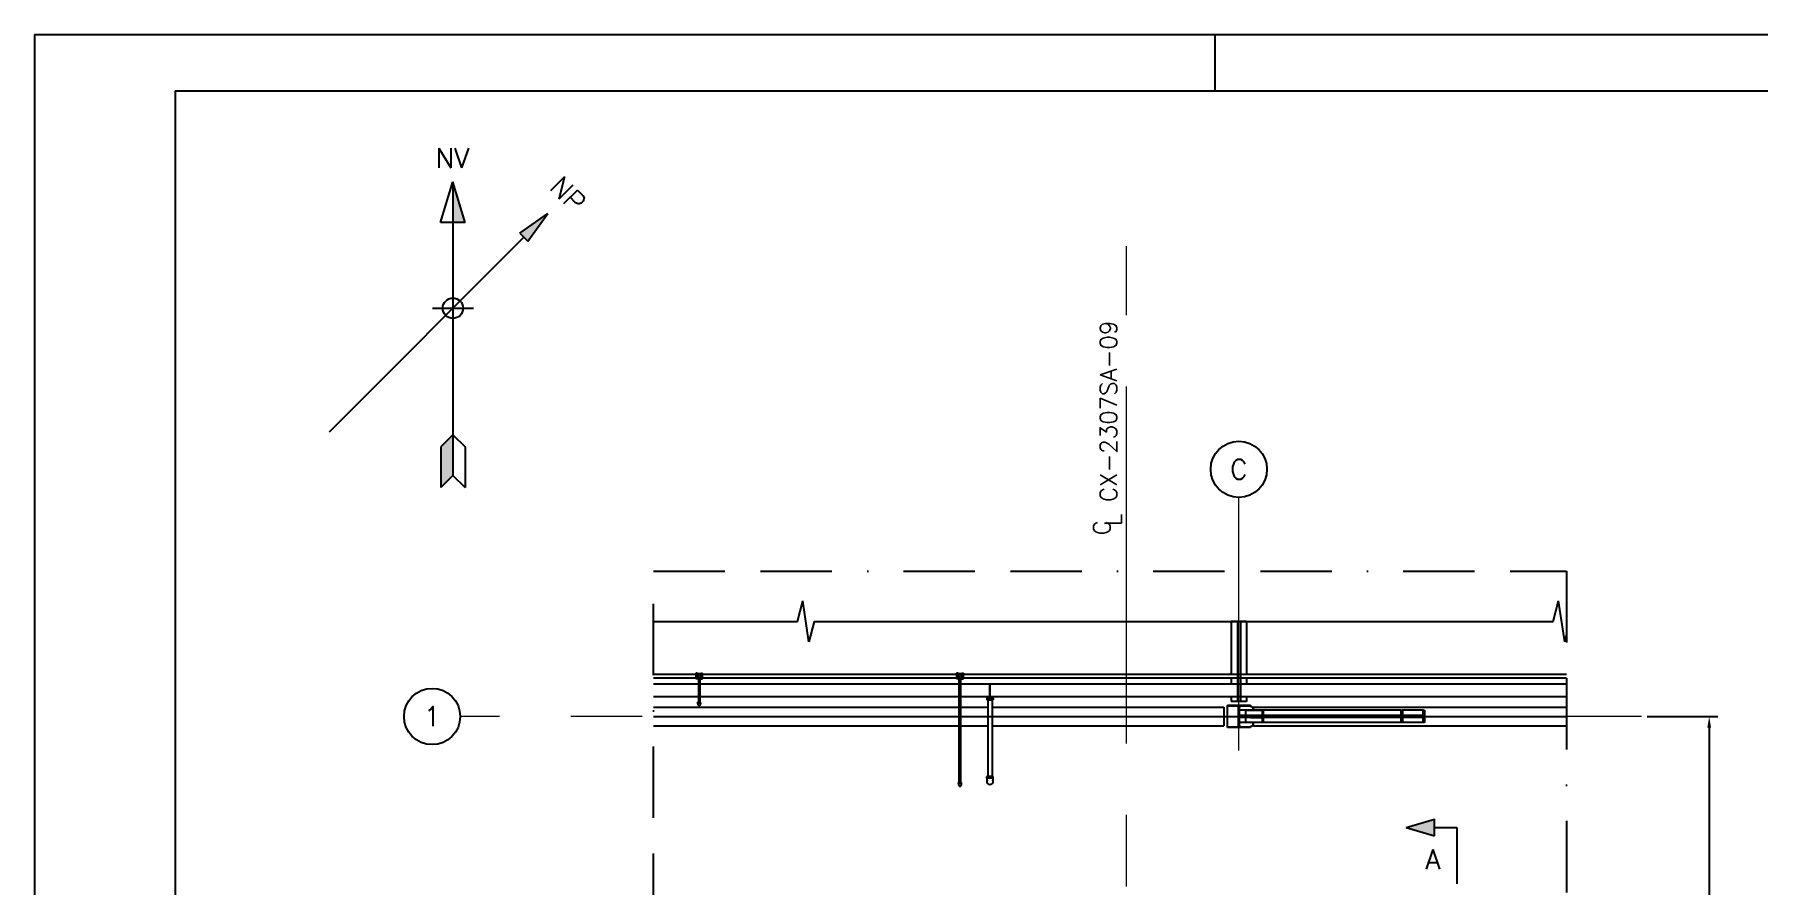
# Model space of a CAD drawing. Header units: metres. Extents: x 0 to 63075, y 0 to 44550.
# Drawn here: x 0 to 23003, y 33197 to 44550 of the extents above; entities that cross this region are included whole.
import ezdxf
from ezdxf.enums import TextEntityAlignment as Align

# ---------------------------------------------------------------- set-up
doc = ezdxf.new("R2010")
doc.units = ezdxf.units.M
doc.header["$LTSCALE"] = 75
for name, pattern in [('BORDER', [44.45, 12.7, -6.35, 12.7, -6.35, 0, -6.35]), ('CENTER2', [28.575, 19.05, -3.175, 3.175, -3.175]), ('CENTERX2', [101.6, 63.5, -12.7, 12.7, -12.7])]:
    doc.linetypes.add(name, pattern=pattern)
for name, color, linetype in [('FRL2', 2, 'Continuous'), ('FRL6', 6, 'Continuous'), ('FRL7', 7, 'Continuous'), ('FRR120', 5, 'Continuous'), ('FRR140', 5, 'Continuous'), ('FRR175', 1, 'Continuous'), ('FRR80', 3, 'Continuous'), ('GSB', 7, 'Continuous'), ('SC1', 7, 'CENTER2'), ('SDM', 7, 'Continuous'), ('SL1', 8, 'Continuous'), ('SLM', 1, 'BORDER'), ('SR120', 3, 'Continuous')]:
    doc.layers.add(name, color=color, linetype=linetype)
doc.styles.add('R100', font='simplex.shx', dxfattribs={"height": 2.5})
doc.styles.add('R120', font='simplex.shx', dxfattribs={"height": 3})
doc.styles.add('R140', font='simplex.shx', dxfattribs={"height": 3.5})
doc.styles.add('R80', font='simplex.shx', dxfattribs={"height": 2})
doc.styles.add('ROMANS', font='ROMANS.SHX')
doc.styles.add('SIMPLEX', font='simplex_.ttf')
doc.dimstyles.new('75___1-75', dxfattribs={"dimscale": 75, "dimtxt": 2.5, "dimasz": 2, "dimexe": 1.5, "dimexo": 1, "dimgap": 0.5, "dimtad": 1, "dimdec": 0, "dimzin": 12, "dimtxsty": 'ROMANS', "dimcen": 0, "dimclrd": 256, "dimclre": 256, "dimclrt": 3, "dimazin": 3, "dimtfac": 1, "dimtdec": 0, "dimtmove": 0, "dimatfit": 0, "dimfxl": 1, "dimlwd": -1, "dimlwe": -1, "dimarcsym": 0})

# ---------------------------------------------------------------- blocks, each defined once
blk = doc.blocks.new('A1')
at = {"layer": 'FRL2'}
blk.add_line((210, 594), (210, 584), dxfattribs=at)
at = {"layer": 'FRL6', "linetype": 'Continuous'}
for q in [(25, 10), (831, 584)]:
    blk.add_line((25, 584), q, dxfattribs=at)
at = {"layer": 'FRL7', "linetype": 'Continuous'}
for q in [(0, 0), (841, 594)]:
    blk.add_line((0, 594), q, dxfattribs=at)
at = {"layer": 'FRR120', "style": 'R120'}
for tag, p in [('FASE_DO_PROJETO', (659, 46.29)), ('ÁREA_E/OU_SUBÁREA', (659, 40.79)), ('TÍTULO_DO_DESENHO', (659, 35.29)), ('SUBTÍTULO_1_DO_DESENHO', (659, 29.79)), ('SUBTÍTULO_2_DO_DESENHO', (659, 24.29))]:
    blk.add_attdef(tag, p, '', height=3, dxfattribs=at)
at = {"layer": 'FRR140', "style": 'R140', "width": 0.91}
for tag, p in [('ESCALA', (671, 14.35)), ('REVISÃO', (823.5, 14.68))]:
    blk.add_attdef(tag, text='', height=3.5, dxfattribs=at).set_placement(p, align=Align.MIDDLE)
for tag, p in [('NÚMERO_DA_CONTRATADA', (687.72, 12.6)), ('NUMERO_VALE', (752.89, 12.6))]:
    blk.add_attdef(tag, p, '', height=3.5, dxfattribs=at)
at = {"layer": 'FRR175', "style": 'R120'}
for tag, p in [('CLASSIFICAÇÃO', (811.83, 67.73)), ('PROJETO', (716.31, 53.59)), ('N_PROJ_SE', (793.5, 53.59)), ('N_CONTRATO', (796.97, 47.3))]:
    blk.add_attdef(tag, text='', height=3, dxfattribs=at).set_placement(p, align=Align.MIDDLE_CENTER)
at = {"layer": 'FRR80', "style": 'R80'}
for tag, p in [('8A_REV', (476, 77.07)), ('EMIS.', (486, 77.07)), ('PROJ.', (585, 77.07)), ('DES.', (597, 77.07)), ('VER.', (609, 77.07)), ('APR.', (621, 77.07)), ('AUT.', (633.01, 77.07)), ('7A_REV', (476, 71.37)), ('EMIS.', (486, 71.37)), ('PROJ.', (585, 71.37)), ('DES.', (597, 71.37)), ('VER.', (609, 71.37)), ('APR.', (621, 71.37)), ('AUT.', (633.01, 71.37)), ('6A_REV', (476, 65.67)), ('EMIS.', (486, 65.67)), ('PROJ.', (585, 65.67)), ('DES.', (597, 65.67)), ('VER.', (609, 65.67)), ('APR.', (621, 65.67)), ('AUT.', (633.01, 65.67)), ('5A_REV', (476, 59.97)), ('EMIS.', (486, 59.97)), ('PROJ.', (585, 59.97)), ('DES.', (597, 59.97)), ('VER.', (609, 59.97)), ('APR.', (621, 59.97)), ('AUT.', (633.01, 59.97)), ('4A_REV', (476, 54.27)), ('EMIS.', (486, 54.27)), ('PROJ.', (585, 54.27)), ('DES.', (597, 54.27)), ('VER.', (609, 54.27)), ('APR.', (621, 54.27)), ('AUT.', (633.01, 54.27)), ('3A_REV', (476, 48.57)), ('EMIS.', (486, 48.57)), ('PROJ.', (585, 48.57)), ('DES.', (597, 48.57)), ('VER.', (609, 48.57)), ('APR.', (621, 48.57)), ('AUT.', (633.01, 48.57)), ('2A_REV', (476, 42.87)), ('EMIS.', (486, 42.87)), ('PROJ.', (585, 42.87)), ('DES.', (597, 42.87)), ('VER.', (609, 42.87)), ('APR.', (621, 42.87)), ('AUT.', (633.01, 42.87)), ('1a_REV', (476, 37.17)), ('EMIS.', (486, 37.17)), ('PROJ.', (585, 37.17)), ('DES.', (597, 37.17)), ('VER.', (609, 37.17)), ('APR.', (621, 37.17)), ('AUT.', (633.01, 37.17))]:
    blk.add_attdef(tag, text='', height=2, dxfattribs=at).set_placement(p, align=Align.MIDDLE)
for p in [(492.61, 76.08), (492.61, 70.38), (492.61, 64.68), (492.61, 58.98), (492.61, 53.28), (492.61, 47.58), (492.61, 41.88), (492.61, 36.18)]:
    blk.add_attdef('DESCRIÇÃO_DA_REVISÃO', p, '', height=2, dxfattribs=at)
at = {"layer": 'FRR80', "style": 'R80', "width": 0.85}
for p in [(648, 77.07), (648, 71.37), (648, 65.67), (648, 59.97), (648, 54.27), (648, 48.57), (648, 42.87), (648, 37.17)]:
    blk.add_attdef('DATA', text='', height=2, dxfattribs=at).set_placement(p, align=Align.MIDDLE)
blk = doc.blocks.new('Norte_Verd')
at = {"layer": 'GSB'}
for points in [[(0, 0), (0, -7.26), (2.16, -7.26)], [(0, -45), (-2.18, -47.17), (-2.18, -54.41), (0, -52.24)]]:
    blk.add_hatch(color=2, dxfattribs=at).paths.add_polyline_path(points)
at = {"layer": 'GSB', "color": 4}
for p, q in [((-2.19, -7.25), (0, 0)), ((0, 0), (0, -52.24)), ((2.16, -7.26), (0, 0)), ((2.16, -7.26), (-2.19, -7.25)), ((0, -45), (-2.18, -47.17)), ((0, -45), (2.18, -47.17)), ((-2.18, -47.17), (-2.18, -54.41)), ((2.18, -47.17), (2.18, -54.41)), ((0, -52.24), (-2.18, -54.41)), ((0, -52.24), (2.18, -54.41))]:
    blk.add_line(p, q, dxfattribs=at)
at = {"layer": 'GSB'}
blk.add_line((-3.63, -22.51), (3.66, -22.51), dxfattribs=at)
at = {"layer": 'GSB', "color": 4}
blk.add_circle((0, -22.5), 1.81, dxfattribs=at)
at = {"layer": 'GSB', "color": 4, "style": 'R140'}
blk.add_text('NV', height=3.5, rotation=360, dxfattribs=at).set_placement((-3.1, 2.48))
blk = doc.blocks.new('Nort_Proj')
at = {"layer": 'GSB'}
blk.add_hatch(color=4, dxfattribs=at).paths.add_polyline_path([(-1.01, -6), (1.01, -6), (0, 0)])
at = {"layer": 'GSB', "color": 4}
for p, q in [((-1.01, -6), (0, 0)), ((1.01, -6), (0, 0)), ((-1.01, -6), (1.01, -6)), ((0, -6), (0, -55))]:
    blk.add_line(p, q, dxfattribs=at)
at = {"layer": 'GSB', "color": 4, "style": 'SIMPLEX'}
blk.add_text('NP', height=3.5, rotation=360, dxfattribs=at).set_placement((-3.1, 3.19))
blk = doc.blocks.new('A$C29c634ac')
at = {"layer": 'SDM'}
for p, q in [((1921, 14052), (1990, 14325)), ((2074, 13779), (1990, 14325)), ((12005, 14052), (12074, 14325)), ((12157, 13779), (12074, 14325)), ((0, 14052), (1921, 14052)), ((2142, 14052), (2074, 13779)), ((2142, 14052), (12005, 14052)), ((12183, 13881), (12157, 13779))]:
    blk.add_line(p, q, dxfattribs=at)
at = {"layer": 'SL1'}
for p, q in [((7912, 14052), (7709, 14052)), ((7709, 14052), (7709, 13348)), ((7790, 14052), (7790, 12984)), ((7790, 14052), (7790, 12984)), ((7830, 14052), (7830, 12984)), ((7830, 14052), (7830, 12984)), ((7912, 14052), (7912, 13348)), ((0, 13348), (563, 13348)), ((563, 13362), (563, 13324)), ((584, 13362), (563, 13362)), ((584, 13362), (584, 13324)), ((584, 13324), (584, 13359)), ((584, 13359), (635, 13359)), ((635, 13324), (635, 13362)), ((635, 13362), (655, 13362)), ((655, 13324), (655, 13362)), ((655, 13348), (4043, 13348)), ((4043, 13362), (4043, 13324)), ((4063, 13362), (4043, 13362)), ((4063, 13362), (4063, 13324)), ((4063, 13324), (4063, 13359)), ((4063, 13359), (4114, 13359)), ((4114, 13324), (4114, 13362)), ((4114, 13362), (4135, 13362)), ((4135, 13324), (4135, 13362)), ((4135, 13348), (12183, 13348)), ((0, 13300), (563, 13300)), ((0, 13218), (598, 13218)), ((563, 13324), (563, 13286)), ((584, 13286), (563, 13286)), ((584, 13289), (584, 13324)), ((584, 13324), (584, 13286)), ((584, 13289), (598, 13289)), ((590, 13308), (628, 13308)), ((590, 13308), (590, 13292)), ((590, 13292), (628, 13292)), ((593, 13308), (593, 13320)), ((598, 13292), (598, 12978)), ((620, 13292), (620, 12978)), ((620, 13289), (635, 13289)), ((620, 13218), (4078, 13218)), ((625, 13320), (625, 13308)), ((628, 13308), (628, 13292)), ((635, 13286), (635, 13324)), ((635, 13286), (655, 13286)), ((655, 13286), (655, 13324)), ((655, 13300), (4043, 13300)), ((4043, 13324), (4043, 13286)), ((4063, 13286), (4043, 13286)), ((4063, 13289), (4063, 13324)), ((4063, 13324), (4063, 13286)), ((4063, 13289), (4078, 13289)), ((4070, 13308), (4108, 13308)), ((4070, 13308), (4070, 13292)), ((4070, 13292), (4108, 13292)), ((4073, 13308), (4073, 13320)), ((4078, 11905), (4078, 13292)), ((4099, 11905), (4099, 13292)), ((4099, 13289), (4114, 13289)), ((4099, 13218), (4489, 13218)), ((4105, 13320), (4105, 13308)), ((4108, 13308), (4108, 13292)), ((4114, 13286), (4114, 13324)), ((4114, 13286), (4135, 13286)), ((4135, 13286), (4135, 13324)), ((4135, 13300), (12183, 13300)), ((4489, 13050), (4489, 13218)), ((4489, 13218), (4489, 13050)), ((4489, 13218), (12183, 13218)), ((7709, 13300), (7709, 13218)), ((7912, 13300), (7912, 13218)), ((0, 13050), (598, 13050)), ((0, 12909), (4078, 12909)), ((628, 12978), (590, 12978)), ((590, 12963), (590, 12978)), ((628, 12963), (590, 12963)), ((593, 12951), (593, 12963)), ((620, 13050), (4078, 13050)), ((625, 12963), (625, 12951)), ((628, 12963), (628, 12978)), ((4099, 13050), (4489, 13050)), ((4099, 12909), (4459, 12909)), ((4447, 13029), (4531, 13029)), ((4447, 13029), (4447, 13007)), ((4447, 13007), (4531, 13007)), ((4450, 13050), (4528, 13050)), ((4450, 13050), (4450, 13029)), ((4459, 13007), (4459, 11982)), ((4489, 13050), (12183, 13050)), ((4519, 13007), (4519, 11982)), ((4519, 12909), (7610, 12909)), ((4528, 13050), (4528, 13029)), ((4531, 13029), (4531, 13007)), ((7610, 12909), (7610, 12659)), ((7657, 12934), (7963, 12934)), ((7657, 12923), (7657, 12934)), ((7657, 12646), (7657, 12923)), ((7789, 12923), (7657, 12923)), ((7709, 13050), (7709, 12984)), ((7912, 12984), (7709, 12984)), ((7789, 12923), (7790, 12923)), ((7805, 12908), (7790, 12923)), ((7805, 12907), (7805, 12908)), ((7805, 12662), (7805, 12907)), ((7831, 12923), (7816, 12908)), ((7816, 12908), (7816, 12907)), ((7816, 12907), (7816, 12662)), ((7832, 12923), (7831, 12923)), ((7963, 12923), (7832, 12923)), ((7912, 13050), (7912, 12984)), ((7963, 12934), (7963, 12923)), ((7963, 12923), (7995, 12909)), ((7995, 12909), (7995, 12867)), ((8005, 12909), (12183, 12909)), ((8005, 12867), (8005, 12909)), ((0, 12784), (12183, 12784)), ((0, 12659), (4078, 12659)), ((4099, 12659), (4459, 12659)), ((4519, 12659), (7610, 12659)), ((7790, 12646), (7805, 12661)), ((7805, 12661), (7805, 12662)), ((8018, 12867), (7816, 12867)), ((8018, 12702), (7816, 12702)), ((7816, 12662), (7816, 12661)), ((7816, 12661), (7831, 12646)), ((8024, 12798), (7830, 12798)), ((8024, 12771), (7830, 12771)), ((8124, 12864), (7903, 12864)), ((7903, 12704), (7903, 12864)), ((8124, 12704), (7903, 12704)), ((7995, 12659), (7963, 12646)), ((7966, 12798), (8141, 12798)), ((7966, 12771), (8141, 12771)), ((7995, 12702), (7995, 12659)), ((8005, 12659), (8005, 12702)), ((8005, 12659), (12183, 12659)), ((8018, 12867), (8024, 12867)), ((8018, 12864), (8018, 12867)), ((8018, 12702), (8018, 12704)), ((8024, 12702), (8018, 12702)), ((8024, 12867), (8024, 12864)), ((8025, 12867), (8024, 12867)), ((8024, 12704), (8024, 12702)), ((8024, 12702), (8025, 12702)), ((8025, 12864), (8025, 12867)), ((9975, 12867), (8025, 12867)), ((8025, 12702), (8025, 12704)), ((9975, 12702), (8025, 12702)), ((9991, 12798), (8032, 12798)), ((9991, 12771), (8032, 12771)), ((8124, 12864), (8132, 12864)), ((8124, 12704), (8124, 12864)), ((8132, 12704), (8124, 12704)), ((8132, 12864), (8132, 12704)), ((10270, 12798), (8149, 12798)), ((10270, 12771), (8149, 12771)), ((9975, 12867), (9991, 12867)), ((9975, 12702), (9975, 12867)), ((10007, 12788), (9975, 12788)), ((10007, 12781), (9975, 12781)), ((9991, 12702), (9975, 12702)), ((10270, 12867), (9991, 12867)), ((9991, 12867), (9991, 12798)), ((9991, 12771), (9991, 12702)), ((10270, 12702), (9991, 12702)), ((10007, 12788), (10255, 12788)), ((10255, 12781), (10007, 12781)), ((10270, 12867), (10286, 12867)), ((10270, 12798), (10270, 12867)), ((10270, 12702), (10270, 12771)), ((10286, 12702), (10270, 12702)), ((10286, 12867), (10286, 12702)), ((7657, 12646), (7789, 12646)), ((7657, 12635), (7657, 12646)), ((7963, 12635), (7657, 12635)), ((7789, 12646), (7790, 12646)), ((7831, 12646), (7832, 12646)), ((7832, 12646), (7963, 12646)), ((7963, 12646), (7963, 12635)), ((4531, 11982), (4447, 11982)), ((4447, 11960), (4447, 11982)), ((4531, 11960), (4531, 11982)), ((4108, 11905), (4070, 11905)), ((4070, 11889), (4070, 11905)), ((4108, 11889), (4070, 11889)), ((4073, 11877), (4073, 11889)), ((4105, 11889), (4105, 11877)), ((4108, 11889), (4108, 11905)), ((4531, 11960), (4447, 11960)), ((4450, 11923), (4450, 11960)), ((4528, 11960), (4528, 11923))]:
    blk.add_line(p, q, dxfattribs=at)
for centre, radius, start, end in [((609, 13324), 19, 0, 213.5573), ((4089, 13324), 19, 0, 213.5573), ((609, 13324), 19, 326.4427, 0), ((4089, 13324), 19.1, 326.4427, 0), ((609, 12947), 19, 146.4427, 33.5573), ((7789, 12907), 16, 359.998, 90), ((7832, 12907), 16, 90, 179.998), ((7789, 12662), 16, 270, 359.998), ((7832, 12662), 16, 179.998, 270), ((4089, 11873), 19, 180, 33.5573), ((4089, 11873), 19, 146.4427, 180), ((4489, 11919), 42, 157.5888, 22.4112)]:
    blk.add_arc(centre, radius, start, end, dxfattribs=at)
for centre, major_axis, start_param, end_param in [((10007, 12798), (-15.4, 0), 0, 1.570796), ((10007, 12771), (15.4, 0), 1.570796, 3.141593), ((10255, 12798), (-15.4, 0), 1.570796, 3.141593), ((10255, 12771), (15.4, 0), 0, 1.570796)]:
    blk.add_ellipse(centre, major_axis=major_axis, ratio=0.647648, start_param=start_param, end_param=end_param, dxfattribs=at)
blk = doc.blocks.new('INDICACAO_EIXO')
at = {"layer": 'GSB', "color": 3}
blk.add_circle((0, 0), 5, dxfattribs=at)
blk = doc.blocks.new('*D21')
at = {"layer": 'Defpoints', "color": 0, "transparency": 16777216}
for p in [(21443, 35452), (21443, 28153), (22345, 28153)]:
    blk.add_point(p, dxfattribs=at)
at = {"layer": 'SDM', "transparency": 16777216}
for p, q in [((21518, 35452), (22458, 35452)), ((22345, 35302), (22345, 28303)), ((21518, 28153), (22458, 28153))]:
    blk.add_line(p, q, dxfattribs=at)
for points in [[(22320, 35302), (22370, 35302), (22345, 35452)], [(22320, 28303), (22370, 28303), (22345, 28153)]]:
    blk.add_solid(points, dxfattribs=at)
at = {"layer": 'SDM', "color": 3, "transparency": 16777216, "insert": (22214, 31802), "char_height": 187.5, "attachment_point": 5, "rotation": 90, "style": 'ROMANS'}
blk.add_mtext('7300', dxfattribs=at)
blk = doc.blocks.new('SIMB_CORTE_2')
at = {"layer": 'GSB'}
blk.add_hatch(color=2, dxfattribs=at).paths.add_polyline_path([(1.5, -4), (-1.5, -4), (0, -9)])
at = {"layer": 'GSB', "color": 1}
for p, q in [((0, -4), (0, 0)), ((0, 0), (10, 0)), ((0, -9), (-1.5, -4)), ((1.5, -4), (-1.5, -4)), ((0, -9), (1.5, -4))]:
    blk.add_line(p, q, dxfattribs=at)
at = {"layer": 'GSB', "color": 3, "style": 'R100'}
blk.add_attdef('XXXX', (-0.6, 1.57), '', height=2.5, dxfattribs=at)
at = {"layer": 'GSB', "color": 4, "style": 'R140'}
blk.add_attdef('A', text='', height=3.5, dxfattribs=at).set_placement((5.64, -4.29), align=Align.MIDDLE)

msp = doc.modelspace()

# ---------------------------------------------------------------- linework, layer by layer
at = {"layer": 'SC1', "color": 7, "linetype": 'CENTERX2', "lineweight": 9}
for p, q in [((14569.5, 27471.4), (14569.5, 41727.5)), ((21442.6, 35452.4), (5680.4, 35452.4))]:
    msp.add_line(p, q, dxfattribs=at)
at = {"layer": 'SC1', "color": 7, "linetype": 'Continuous', "lineweight": 9}
msp.add_line((16069.6, 34998.8), (16069.6, 38374.4), dxfattribs=at)
at = {"layer": 'SLM'}
msp.add_lwpolyline([(8259.5, 37392.1), (20442.6, 37392.1), (20442.6, 22668.4), (8259.5, 22668.4)], close=True, dxfattribs=at)

# ---------------------------------------------------------------- block references
at = {"xscale": 74.99999999999915, "yscale": 74.99999999999915, "zscale": 74.99999999999915}
msp.add_blockref('A1', (0, 0), dxfattribs=at)
at = {"layer": 'GSB', "xscale": 74.99999999999915, "yscale": 74.99999999999915, "zscale": 74.99999999999915}
msp.add_blockref('Norte_Verd', (5583.2, 42585.5), dxfattribs=at)
at = {"layer": 'GSB', "xscale": 74.99999999999913, "yscale": 74.99999999999913, "zscale": 74.99999999999913, "rotation": 315}
msp.add_blockref('Nort_Proj', (6848.5, 42162.8), dxfattribs=at)
at = {"layer": 'GSB'}
ref = msp.add_blockref('INDICACAO_EIXO', (16069.2, 38749.4), dxfattribs=dict(at, xscale=74.99999999999915, yscale=74.99999999999915, zscale=74.99999999999915))
ref.add_attrib('EIXO', 'C', dxfattribs={"color": 4, "height": 262.5, "style": 'R140'}).set_placement((16069.2, 38749.4), align=Align.MIDDLE_CENTER)
ref = msp.add_blockref('INDICACAO_EIXO', (5305.4, 35452.4), dxfattribs=dict(at, xscale=74.99999999999915, yscale=74.99999999999915, zscale=74.99999999999915))
ref.add_attrib('EIXO', '1', dxfattribs={"color": 4, "height": 262.5, "style": 'R140'}).set_placement((5305.4, 35452.4), align=Align.MIDDLE_CENTER)
ref = msp.add_blockref('SIMB_CORTE_2', (18978.5, 33971.4), dxfattribs=dict(at, xscale=74.99999999999915, yscale=74.99999999999915, zscale=74.99999999999915, rotation=270))
ref.add_attrib('A', 'A', dxfattribs={"color": 4, "height": 262.5, "style": 'R140'}).set_placement((18656.5, 33548.6), align=Align.MIDDLE)
at = {"layer": 'SDM'}
msp.add_blockref('A$C29c634ac', (8259.5, 22668.4), dxfattribs=at)

# ---------------------------------------------------------------- texts
at = {"layer": 'SR120', "style": 'R80'}
msp.add_text('  CX-2307SA-09', height=225, rotation=90, dxfattribs=at).set_placement((14441.7, 38003))
for s, p in [('C', (14128.8, 37867.9)), ('L', (14277.2, 37991.5))]:
    msp.add_text(s, height=225, rotation=90, dxfattribs=at).set_placement(p, align=Align.TOP_LEFT)

# ---------------------------------------------------------------- dimensions: what is measured, and where the dimension line sits
at = {"layer": 'SDM'}
dim = msp.add_linear_dim(base=(22345.4, 28152.6), p1=(21442.6, 35452.4), p2=(21442.6, 28152.6), angle=90, dimstyle='75___1-75', dxfattribs=at)
dim.commit()
dim.dimension.update_dxf_attribs({"geometry": '*D21', "text_midpoint": (22214.2, 31802.5)})

doc.saveas('drawing.dxf')
